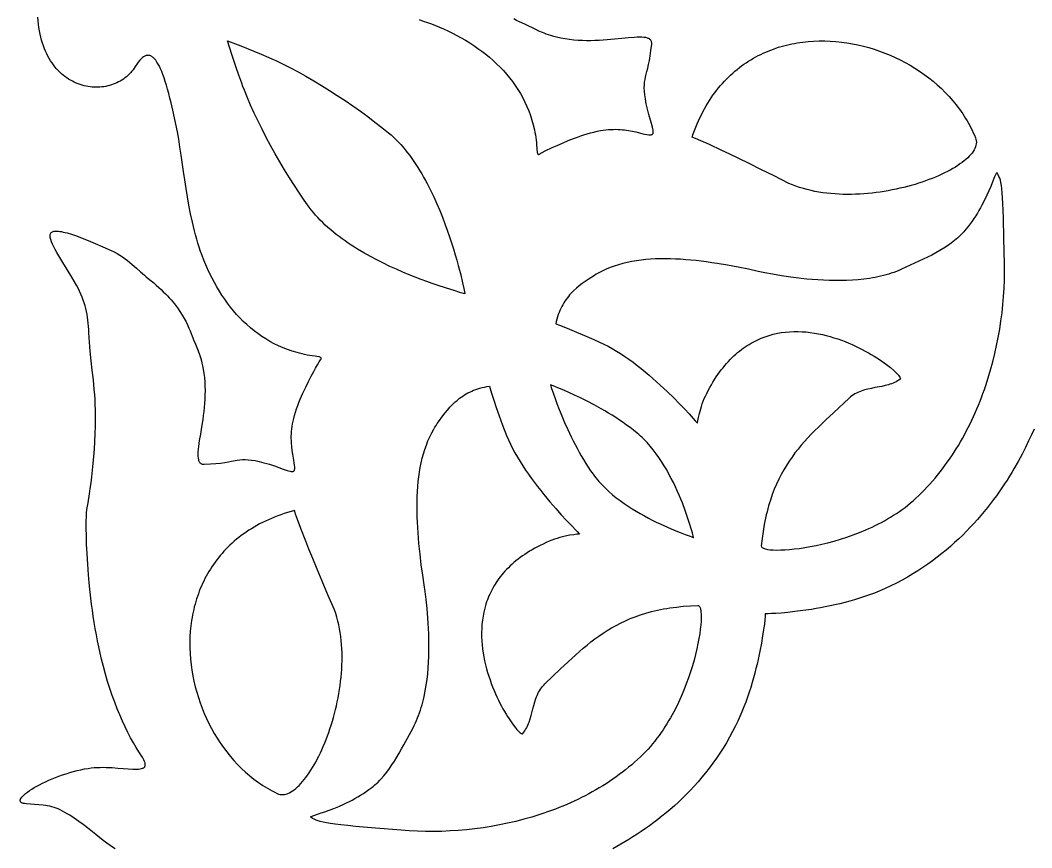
# Model space of a CAD drawing. Extents: x -592 to 638, y 287 to 852.
# Drawn here: x -540.4 to -467.4, y 730.1 to 789.8 of the extents above; entities that cross this region are included whole.
import ezdxf

# ---------------------------------------------------------------- set-up
doc = ezdxf.new("R2010")
doc.units = 0
doc.layers.add('COUCHE_1', color=18, linetype='CONTINUOUS')
doc.layers.add('LAYER_1', color=174, linetype='CONTINUOUS')

msp = doc.modelspace()

# ---------------------------------------------------------------- linework, layer by layer
at = {"layer": 'COUCHE_1'}
for points in [[(-508.258, 770.092), (-508.259, 770.091), (-508.617, 770.188), (-509.036, 770.31), (-509.589, 770.48), (-510.255, 770.699), (-510.625, 770.827), (-511.016, 770.967), (-511.425, 771.119), (-511.851, 771.283), (-512.291, 771.46), (-512.742, 771.649), (-513.202, 771.85), (-513.668, 772.063), (-514.138, 772.288), (-514.61, 772.526), (-515.08, 772.776), (-515.548, 773.038), (-516.009, 773.312), (-516.237, 773.454), (-516.463, 773.599), (-516.685, 773.747), (-516.905, 773.898), (-517.122, 774.052), (-517.334, 774.209), (-517.543, 774.369), (-517.748, 774.532), (-517.948, 774.699), (-518.143, 774.868), (-518.334, 775.04), (-518.518, 775.216), (-518.697, 775.394), (-518.87, 775.576), (-519.037, 775.76), (-519.197, 775.948), (-519.35, 776.139), (-519.496, 776.333), (-519.851, 776.833), (-520.209, 777.355), (-520.565, 777.895), (-520.92, 778.452), (-521.27, 779.021), (-521.615, 779.599), (-521.952, 780.185), (-522.28, 780.775), (-522.597, 781.366), (-522.902, 781.955), (-523.192, 782.539), (-523.466, 783.115), (-523.723, 783.681), (-523.96, 784.233), (-524.175, 784.769), (-524.275, 785.029), (-524.368, 785.285), (-524.57, 785.859), (-524.758, 786.404), (-525.075, 787.357), (-525.388, 788.339), (-525.39, 788.34), (-525.389, 788.34), (-525.389, 788.341), (-525.388, 788.34), (-524.428, 787.965), (-523.496, 787.588), (-522.964, 787.367), (-522.404, 787.129), (-522.155, 787.019), (-521.901, 786.904), (-521.38, 786.655), (-520.844, 786.383), (-520.296, 786.092), (-519.738, 785.782), (-519.173, 785.455), (-518.605, 785.114), (-518.035, 784.76), (-517.467, 784.395), (-516.904, 784.022), (-516.348, 783.641), (-515.802, 783.256), (-515.269, 782.867), (-514.752, 782.477), (-514.254, 782.087), (-513.777, 781.701), (-513.593, 781.543), (-513.412, 781.378), (-513.235, 781.207), (-513.061, 781.029), (-512.891, 780.845), (-512.724, 780.655), (-512.561, 780.459), (-512.401, 780.259), (-512.244, 780.053), (-512.091, 779.843), (-511.941, 779.628), (-511.794, 779.41), (-511.651, 779.187), (-511.511, 778.962), (-511.374, 778.733), (-511.241, 778.501), (-511.11, 778.267), (-510.983, 778.031), (-510.739, 777.553), (-510.507, 777.07), (-510.287, 776.584), (-510.08, 776.098), (-509.884, 775.615), (-509.701, 775.136), (-509.529, 774.665), (-509.369, 774.203), (-509.221, 773.753), (-509.084, 773.317), (-508.958, 772.899), (-508.843, 772.5), (-508.738, 772.123), (-508.562, 771.444), (-508.427, 770.882), (-508.332, 770.456), (-508.257, 770.092)], [(-491.868, 781.375), (-491.783, 781.623), (-491.694, 781.866), (-491.602, 782.104), (-491.506, 782.337), (-491.406, 782.565), (-491.303, 782.789), (-491.197, 783.007), (-491.087, 783.221), (-490.974, 783.43), (-490.858, 783.634), (-490.738, 783.834), (-490.616, 784.029), (-490.491, 784.219), (-490.362, 784.404), (-490.231, 784.585), (-490.097, 784.761), (-489.96, 784.933), (-489.821, 785.1), (-489.679, 785.262), (-489.534, 785.42), (-489.387, 785.574), (-489.237, 785.723), (-489.085, 785.868), (-488.93, 786.008), (-488.773, 786.144), (-488.614, 786.275), (-488.453, 786.402), (-488.289, 786.525), (-488.124, 786.644), (-487.956, 786.758), (-487.787, 786.868), (-487.616, 786.974), (-487.442, 787.076), (-487.268, 787.173), (-487.091, 787.267), (-486.913, 787.356), (-486.733, 787.441), (-486.551, 787.522), (-486.368, 787.599), (-486.184, 787.672), (-485.999, 787.742), (-485.812, 787.807), (-485.624, 787.868), (-485.434, 787.925), (-485.244, 787.979), (-485.052, 788.028), (-484.86, 788.074), (-484.666, 788.116), (-484.472, 788.154), (-484.277, 788.188), (-484.081, 788.219), (-483.885, 788.246), (-483.687, 788.269), (-483.49, 788.289), (-483.092, 788.317), (-482.694, 788.331), (-482.294, 788.331), (-481.893, 788.317), (-481.493, 788.289), (-481.092, 788.248), (-480.693, 788.193), (-480.294, 788.125), (-479.898, 788.044), (-479.503, 787.951), (-479.111, 787.845), (-478.723, 787.726), (-478.338, 787.596), (-477.957, 787.453), (-477.58, 787.299), (-477.209, 787.133), (-476.843, 786.956), (-476.483, 786.767), (-476.13, 786.568), (-475.783, 786.358), (-475.444, 786.138), (-475.113, 785.907), (-474.79, 785.666), (-474.476, 785.415), (-474.171, 785.154), (-473.877, 784.884), (-473.592, 784.604), (-473.318, 784.315), (-473.055, 784.017), (-472.804, 783.711), (-472.683, 783.554), (-472.565, 783.396), (-472.451, 783.235), (-472.339, 783.072), (-472.231, 782.908), (-472.126, 782.741), (-472.025, 782.572), (-471.927, 782.401), (-471.832, 782.229), (-471.741, 782.054), (-471.654, 781.878), (-471.57, 781.699), (-471.49, 781.519), (-471.414, 781.337), (-471.379, 781.233), (-471.359, 781.126), (-471.352, 781.019), (-471.358, 780.91), (-471.378, 780.8), (-471.411, 780.689), (-471.456, 780.577), (-471.513, 780.464), (-471.583, 780.351), (-471.664, 780.238), (-471.756, 780.124), (-471.86, 780.011), (-471.974, 779.897), (-472.099, 779.784), (-472.234, 779.671), (-472.378, 779.559), (-472.532, 779.448), (-472.696, 779.337), (-472.868, 779.228), (-473.049, 779.12), (-473.238, 779.013), (-473.435, 778.908), (-473.64, 778.805), (-473.852, 778.703), (-474.072, 778.604), (-474.298, 778.507), (-474.53, 778.412), (-474.769, 778.32), (-475.014, 778.23), (-475.264, 778.144), (-475.519, 778.06), (-475.779, 777.979), (-476.044, 777.902), (-476.314, 777.829), (-476.587, 777.759), (-476.864, 777.693), (-477.144, 777.63), (-477.428, 777.572), (-477.714, 777.519), (-478.003, 777.47), (-478.294, 777.425), (-478.587, 777.385), (-478.881, 777.35), (-479.177, 777.321), (-479.473, 777.296), (-479.771, 777.277), (-480.069, 777.264), (-480.366, 777.256), (-480.664, 777.254), (-480.961, 777.259), (-481.257, 777.269), (-481.552, 777.286), (-481.845, 777.31), (-482.137, 777.34), (-482.426, 777.377), (-482.713, 777.421), (-482.998, 777.473), (-483.279, 777.531), (-483.557, 777.598), (-483.832, 777.671), (-484.103, 777.753), (-484.369, 777.843), (-484.631, 777.941), (-484.888, 778.047), (-485.947, 778.583), (-486.897, 779.059), (-487.743, 779.478), (-488.49, 779.843), (-489.145, 780.159), (-489.713, 780.429), (-490.611, 780.845), (-491.23, 781.12), (-491.615, 781.28), (-491.813, 781.356)], [(-469.848, 778.799), (-469.862, 778.814), (-469.869, 778.815), (-469.878, 778.813), (-469.896, 778.797), (-469.918, 778.768), (-469.969, 778.668), (-470.034, 778.519), (-470.206, 778.091), (-470.317, 777.822), (-470.446, 777.521), (-470.593, 777.194), (-470.761, 776.845), (-470.951, 776.479), (-471.054, 776.291), (-471.164, 776.1), (-471.279, 775.908), (-471.4, 775.714), (-471.528, 775.519), (-471.662, 775.324), (-471.803, 775.13), (-471.95, 774.936), (-472.105, 774.744), (-472.267, 774.554), (-472.368, 774.442), (-472.473, 774.333), (-472.582, 774.226), (-472.694, 774.122), (-472.81, 774.021), (-472.93, 773.922), (-473.178, 773.73), (-473.438, 773.547), (-473.709, 773.371), (-473.99, 773.202), (-474.279, 773.039), (-474.575, 772.88), (-474.878, 772.726), (-475.186, 772.576), (-475.498, 772.429), (-476.764, 771.851), (-476.941, 771.773), (-477.12, 771.7), (-477.303, 771.631), (-477.489, 771.567), (-477.677, 771.507), (-477.868, 771.451), (-478.061, 771.399), (-478.257, 771.35), (-478.454, 771.306), (-478.654, 771.266), (-478.855, 771.229), (-479.058, 771.195), (-479.468, 771.138), (-479.882, 771.094), (-480.3, 771.063), (-480.719, 771.042), (-481.139, 771.032), (-481.558, 771.032), (-481.975, 771.04), (-482.389, 771.057), (-482.798, 771.081), (-483.201, 771.112), (-483.597, 771.148), (-483.984, 771.19), (-484.362, 771.235), (-484.729, 771.284), (-485.083, 771.336), (-485.423, 771.389), (-486.058, 771.498), (-486.622, 771.605), (-487.106, 771.703), (-487.79, 771.848), (-488.545, 772), (-489.304, 772.141), (-490.065, 772.269), (-490.444, 772.327), (-490.823, 772.381), (-491.201, 772.43), (-491.578, 772.474), (-491.953, 772.512), (-492.327, 772.545), (-492.698, 772.571), (-493.066, 772.591), (-493.432, 772.603), (-493.794, 772.609), (-494.153, 772.607), (-494.509, 772.596), (-494.86, 772.578), (-495.207, 772.55), (-495.549, 772.514), (-495.886, 772.468), (-496.218, 772.412), (-496.544, 772.346), (-496.864, 772.269), (-497.178, 772.182), (-497.485, 772.083), (-497.785, 771.973), (-498.078, 771.851), (-498.364, 771.716), (-498.504, 771.644), (-498.642, 771.568), (-498.778, 771.49), (-498.912, 771.408), (-499.359, 771.121), (-499.58, 770.971), (-499.798, 770.815), (-500.01, 770.651), (-500.218, 770.478), (-500.418, 770.294), (-500.515, 770.198), (-500.609, 770.099), (-500.702, 769.996), (-500.792, 769.889), (-500.879, 769.778), (-500.964, 769.664), (-501.045, 769.545), (-501.124, 769.422), (-501.199, 769.294), (-501.271, 769.162), (-501.339, 769.024), (-501.403, 768.882), (-501.464, 768.734), (-501.521, 768.58), (-501.573, 768.421), (-501.621, 768.255), (-501.665, 768.084), (-501.704, 767.906), (-501.443, 767.812), (-501.133, 767.695), (-500.719, 767.532), (-500.21, 767.325), (-499.619, 767.074), (-498.955, 766.781), (-498.231, 766.444), (-497.931, 766.295), (-497.631, 766.131), (-497.329, 765.954), (-497.027, 765.765), (-496.726, 765.565), (-496.426, 765.356), (-496.128, 765.139), (-495.833, 764.915), (-495.541, 764.686), (-495.254, 764.452), (-494.971, 764.215), (-494.695, 763.976), (-494.424, 763.737), (-494.161, 763.498), (-493.659, 763.027), (-493.195, 762.574), (-492.773, 762.149), (-492.4, 761.762), (-492.082, 761.423), (-491.634, 760.928), (-491.474, 760.745), (-491.442, 760.939), (-491.399, 761.159), (-491.334, 761.442), (-491.244, 761.772), (-491.19, 761.951), (-491.129, 762.135), (-491.06, 762.324), (-490.984, 762.516), (-490.9, 762.708), (-490.808, 762.899), (-490.698, 763.111), (-490.587, 763.317), (-490.473, 763.517), (-490.358, 763.711), (-490.241, 763.899), (-490.123, 764.081), (-490.002, 764.258), (-489.88, 764.428), (-489.757, 764.593), (-489.632, 764.752), (-489.506, 764.906), (-489.378, 765.055), (-489.249, 765.198), (-489.119, 765.335), (-488.987, 765.468), (-488.854, 765.595), (-488.72, 765.717), (-488.585, 765.835), (-488.449, 765.947), (-488.311, 766.054), (-488.173, 766.157), (-488.034, 766.255), (-487.894, 766.348), (-487.752, 766.436), (-487.611, 766.52), (-487.468, 766.6), (-487.324, 766.675), (-487.18, 766.746), (-487.035, 766.812), (-486.89, 766.874), (-486.744, 766.933), (-486.598, 766.987), (-486.451, 767.037), (-486.303, 767.083), (-486.156, 767.126), (-486.007, 767.164), (-485.71, 767.231), (-485.413, 767.283), (-485.114, 767.321), (-484.816, 767.346), (-484.517, 767.359), (-484.22, 767.359), (-483.923, 767.348), (-483.627, 767.327), (-483.334, 767.294), (-483.042, 767.252), (-482.752, 767.201), (-482.465, 767.141), (-482.182, 767.073), (-481.901, 766.998), (-481.625, 766.915), (-481.352, 766.826), (-481.084, 766.732), (-480.821, 766.631), (-480.563, 766.526), (-480.311, 766.417), (-480.064, 766.304), (-479.824, 766.188), (-479.59, 766.07), (-479.364, 765.949), (-479.144, 765.828), (-478.932, 765.705), (-478.729, 765.582), (-478.533, 765.459), (-478.347, 765.337), (-478.169, 765.216), (-478.001, 765.097), (-477.842, 764.981), (-477.556, 764.758), (-477.314, 764.551), (-477.209, 764.456), (-477.117, 764.366), (-477.037, 764.283), (-476.97, 764.206), (-476.915, 764.137), (-476.874, 764.076), (-476.847, 764.024), (-476.833, 763.981), (-476.832, 763.963), (-476.834, 763.947), (-476.84, 763.934), (-476.85, 763.924), (-476.945, 763.855), (-477.044, 763.792), (-477.146, 763.735), (-477.252, 763.683), (-477.36, 763.636), (-477.471, 763.594), (-477.585, 763.555), (-477.7, 763.52), (-477.938, 763.458), (-478.181, 763.405), (-478.677, 763.31), (-478.927, 763.261), (-479.176, 763.206), (-479.421, 763.142), (-479.541, 763.105), (-479.66, 763.064), (-479.778, 763.019), (-479.893, 762.97), (-480.006, 762.915), (-480.116, 762.855), (-480.224, 762.789), (-480.329, 762.717), (-480.43, 762.638), (-480.528, 762.551), (-481.672, 761.492), (-482.221, 760.98), (-482.753, 760.47), (-483.012, 760.213), (-483.265, 759.955), (-483.512, 759.693), (-483.754, 759.427), (-483.989, 759.156), (-484.218, 758.88), (-484.44, 758.596), (-484.654, 758.306), (-484.862, 758.006), (-485.061, 757.698), (-485.252, 757.379), (-485.435, 757.049), (-485.61, 756.707), (-485.775, 756.352), (-485.931, 755.983), (-486.078, 755.599), (-486.214, 755.2), (-486.279, 754.994), (-486.341, 754.784), (-486.4, 754.57), (-486.457, 754.351), (-486.511, 754.128), (-486.562, 753.9), (-486.611, 753.667), (-486.656, 753.429), (-486.739, 752.938), (-486.81, 752.426), (-486.869, 751.892), (-486.867, 751.859), (-486.856, 751.827), (-486.834, 751.798), (-486.802, 751.77), (-486.761, 751.744), (-486.711, 751.72), (-486.651, 751.698), (-486.583, 751.677), (-486.507, 751.66), (-486.422, 751.644), (-486.228, 751.619), (-486.004, 751.603), (-485.751, 751.596), (-485.472, 751.599), (-485.167, 751.612), (-484.84, 751.635), (-484.491, 751.67), (-484.123, 751.715), (-483.738, 751.772), (-483.337, 751.84), (-482.922, 751.921), (-482.495, 752.015), (-482.058, 752.121), (-481.613, 752.24), (-481.162, 752.373), (-480.705, 752.52), (-480.247, 752.681), (-479.787, 752.857), (-479.329, 753.047), (-479.1, 753.148), (-478.873, 753.253), (-478.647, 753.362), (-478.422, 753.475), (-478.199, 753.591), (-477.977, 753.712), (-477.758, 753.837), (-477.541, 753.966), (-477.327, 754.099), (-477.116, 754.237), (-476.907, 754.378), (-476.702, 754.524), (-476.5, 754.675), (-476.302, 754.83), (-476.108, 754.989), (-475.919, 755.152), (-475.708, 755.342), (-475.501, 755.536), (-475.297, 755.735), (-475.096, 755.937), (-474.899, 756.143), (-474.706, 756.353), (-474.516, 756.567), (-474.329, 756.784), (-474.146, 757.005), (-473.966, 757.23), (-473.789, 757.458), (-473.616, 757.689), (-473.447, 757.924), (-473.281, 758.162), (-473.118, 758.403), (-472.959, 758.647), (-472.803, 758.893), (-472.65, 759.143), (-472.501, 759.395), (-472.356, 759.65), (-472.214, 759.908), (-472.075, 760.168), (-471.94, 760.431), (-471.808, 760.696), (-471.679, 760.963), (-471.554, 761.232), (-471.432, 761.504), (-471.314, 761.777), (-471.199, 762.052), (-471.088, 762.329), (-470.98, 762.608), (-470.875, 762.889), (-470.774, 763.171), (-470.676, 763.454), (-470.491, 764.025), (-470.319, 764.601), (-470.161, 765.182), (-470.017, 765.766), (-469.886, 766.352), (-469.769, 766.941), (-469.665, 767.532), (-469.575, 768.123), (-469.499, 768.714), (-469.436, 769.305), (-469.387, 769.895), (-469.351, 770.483), (-469.329, 771.068), (-469.321, 771.65), (-469.326, 772.229), (-469.366, 774.1), (-469.402, 775.535), (-469.421, 776.109), (-469.44, 776.6), (-469.462, 777.016), (-469.486, 777.366), (-469.513, 777.657), (-469.544, 777.9), (-469.579, 778.101), (-469.62, 778.271), (-469.666, 778.417), (-469.72, 778.548), (-469.78, 778.672)], [(-519.374, 732.308), (-519.387, 732.322), (-519.388, 732.33), (-519.386, 732.338), (-519.369, 732.356), (-519.338, 732.375), (-519.236, 732.42), (-519.083, 732.475), (-518.645, 732.621), (-518.369, 732.714), (-518.06, 732.824), (-517.724, 732.95), (-517.365, 733.096), (-516.988, 733.262), (-516.794, 733.353), (-516.597, 733.45), (-516.398, 733.553), (-516.196, 733.662), (-515.994, 733.777), (-515.791, 733.899), (-515.588, 734.027), (-515.385, 734.162), (-515.184, 734.304), (-514.984, 734.453), (-514.866, 734.547), (-514.75, 734.645), (-514.637, 734.747), (-514.527, 734.853), (-514.418, 734.962), (-514.311, 735.075), (-514.105, 735.311), (-513.905, 735.559), (-513.713, 735.819), (-513.526, 736.088), (-513.345, 736.366), (-513.168, 736.652), (-512.996, 736.945), (-512.826, 737.242), (-512.659, 737.544), (-512.002, 738.771), (-511.914, 738.943), (-511.83, 739.117), (-511.749, 739.295), (-511.673, 739.477), (-511.602, 739.661), (-511.534, 739.848), (-511.469, 740.037), (-511.409, 740.229), (-511.352, 740.424), (-511.299, 740.62), (-511.25, 740.819), (-511.203, 741.019), (-511.121, 741.425), (-511.051, 741.836), (-510.993, 742.25), (-510.946, 742.667), (-510.909, 743.086), (-510.882, 743.504), (-510.865, 743.921), (-510.855, 744.335), (-510.854, 744.745), (-510.859, 745.149), (-510.87, 745.546), (-510.887, 745.936), (-510.908, 746.315), (-510.934, 746.684), (-510.963, 747.041), (-510.995, 747.384), (-511.064, 748.024), (-511.135, 748.594), (-511.202, 749.083), (-511.304, 749.775), (-511.407, 750.538), (-511.501, 751.305), (-511.58, 752.072), (-511.614, 752.454), (-511.644, 752.836), (-511.669, 753.216), (-511.689, 753.595), (-511.704, 753.972), (-511.712, 754.347), (-511.715, 754.719), (-511.712, 755.088), (-511.701, 755.453), (-511.684, 755.816), (-511.659, 756.174), (-511.626, 756.528), (-511.585, 756.877), (-511.536, 757.221), (-511.478, 757.56), (-511.411, 757.894), (-511.334, 758.221), (-511.248, 758.543), (-511.151, 758.857), (-511.044, 759.165), (-510.926, 759.465), (-510.797, 759.758), (-510.657, 760.043), (-510.504, 760.32), (-510.423, 760.455), (-510.339, 760.588), (-510.252, 760.719), (-510.162, 760.847), (-509.847, 761.275), (-509.684, 761.486), (-509.514, 761.693), (-509.337, 761.896), (-509.152, 762.091), (-508.956, 762.279), (-508.853, 762.37), (-508.748, 762.459), (-508.639, 762.544), (-508.527, 762.627), (-508.412, 762.707), (-508.292, 762.785), (-508.168, 762.858), (-508.04, 762.929), (-507.908, 762.996), (-507.771, 763.059), (-507.63, 763.119), (-507.483, 763.174), (-507.332, 763.225), (-507.175, 763.272), (-507.013, 763.314), (-506.845, 763.352), (-506.671, 763.385), (-506.491, 763.413), (-506.413, 763.146), (-506.316, 762.83), (-506.18, 762.405), (-506.006, 761.885), (-505.793, 761.279), (-505.541, 760.598), (-505.251, 759.854), (-505.121, 759.546), (-504.976, 759.235), (-504.819, 758.923), (-504.649, 758.61), (-504.469, 758.296), (-504.28, 757.984), (-504.082, 757.673), (-503.877, 757.364), (-503.666, 757.059), (-503.451, 756.757), (-503.232, 756.46), (-503.011, 756.169), (-502.789, 755.884), (-502.568, 755.606), (-502.13, 755.076), (-501.707, 754.583), (-501.31, 754.136), (-500.947, 753.739), (-500.628, 753.401), (-500.162, 752.922), (-499.99, 752.751), (-500.186, 752.731), (-500.408, 752.702), (-500.695, 752.655), (-501.03, 752.586), (-501.211, 752.543), (-501.399, 752.494), (-501.592, 752.438), (-501.788, 752.374), (-501.985, 752.302), (-502.182, 752.222), (-502.401, 752.126), (-502.613, 752.028), (-502.82, 751.927), (-503.021, 751.824), (-503.216, 751.72), (-503.405, 751.613), (-503.588, 751.504), (-503.766, 751.393), (-503.939, 751.28), (-504.106, 751.166), (-504.267, 751.049), (-504.423, 750.931), (-504.574, 750.812), (-504.72, 750.69), (-504.861, 750.567), (-504.996, 750.443), (-505.126, 750.316), (-505.252, 750.189), (-505.373, 750.06), (-505.488, 749.93), (-505.599, 749.798), (-505.706, 749.665), (-505.808, 749.531), (-505.905, 749.396), (-505.998, 749.26), (-506.086, 749.122), (-506.17, 748.984), (-506.25, 748.844), (-506.325, 748.704), (-506.397, 748.563), (-506.464, 748.421), (-506.527, 748.278), (-506.587, 748.135), (-506.642, 747.991), (-506.694, 747.846), (-506.742, 747.7), (-506.827, 747.408), (-506.897, 747.114), (-506.954, 746.819), (-506.998, 746.522), (-507.03, 746.226), (-507.049, 745.928), (-507.057, 745.632), (-507.054, 745.335), (-507.04, 745.04), (-507.017, 744.746), (-506.984, 744.454), (-506.943, 744.164), (-506.893, 743.877), (-506.835, 743.592), (-506.77, 743.311), (-506.699, 743.033), (-506.621, 742.76), (-506.537, 742.491), (-506.449, 742.227), (-506.356, 741.968), (-506.259, 741.715), (-506.158, 741.468), (-506.055, 741.227), (-505.949, 740.993), (-505.841, 740.766), (-505.732, 740.547), (-505.622, 740.336), (-505.512, 740.133), (-505.401, 739.939), (-505.292, 739.754), (-505.184, 739.579), (-505.078, 739.414), (-504.874, 739.114), (-504.683, 738.859), (-504.594, 738.749), (-504.51, 738.651), (-504.432, 738.566), (-504.36, 738.494), (-504.295, 738.435), (-504.236, 738.39), (-504.186, 738.359), (-504.143, 738.343), (-504.126, 738.341), (-504.11, 738.342), (-504.097, 738.347), (-504.086, 738.356), (-504.011, 738.447), (-503.942, 738.542), (-503.879, 738.64), (-503.82, 738.742), (-503.767, 738.847), (-503.717, 738.956), (-503.671, 739.066), (-503.629, 739.18), (-503.553, 739.413), (-503.484, 739.652), (-503.358, 740.142), (-503.294, 740.388), (-503.223, 740.632), (-503.143, 740.873), (-503.099, 740.991), (-503.051, 741.107), (-502.999, 741.221), (-502.942, 741.333), (-502.88, 741.442), (-502.814, 741.549), (-502.741, 741.652), (-502.662, 741.752), (-502.576, 741.849), (-502.484, 741.941), (-501.355, 743.015), (-500.809, 743.531), (-500.266, 744.03), (-499.994, 744.272), (-499.72, 744.508), (-499.443, 744.739), (-499.162, 744.963), (-498.877, 745.18), (-498.587, 745.391), (-498.29, 745.595), (-497.986, 745.791), (-497.675, 745.979), (-497.354, 746.158), (-497.024, 746.329), (-496.683, 746.491), (-496.33, 746.643), (-495.966, 746.786), (-495.588, 746.918), (-495.196, 747.04), (-494.788, 747.151), (-494.579, 747.203), (-494.366, 747.251), (-494.148, 747.297), (-493.926, 747.34), (-493.699, 747.38), (-493.469, 747.416), (-493.233, 747.45), (-492.993, 747.48), (-492.498, 747.532), (-491.982, 747.571), (-491.446, 747.596), (-491.413, 747.592), (-491.382, 747.578), (-491.353, 747.554), (-491.328, 747.521), (-491.304, 747.479), (-491.283, 747.427), (-491.265, 747.366), (-491.249, 747.297), (-491.236, 747.22), (-491.226, 747.134), (-491.213, 746.939), (-491.211, 746.714), (-491.221, 746.462), (-491.241, 746.183), (-491.273, 745.88), (-491.318, 745.555), (-491.374, 745.209), (-491.442, 744.844), (-491.523, 744.463), (-491.617, 744.067), (-491.724, 743.658), (-491.844, 743.238), (-491.978, 742.809), (-492.125, 742.372), (-492.286, 741.93), (-492.461, 741.484), (-492.651, 741.037), (-492.855, 740.589), (-493.074, 740.144), (-493.19, 739.922), (-493.309, 739.702), (-493.432, 739.483), (-493.558, 739.266), (-493.689, 739.05), (-493.824, 738.837), (-493.962, 738.626), (-494.104, 738.418), (-494.251, 738.213), (-494.401, 738.01), (-494.556, 737.811), (-494.715, 737.616), (-494.877, 737.424), (-495.044, 737.236), (-495.215, 737.052), (-495.391, 736.873), (-495.593, 736.675), (-495.8, 736.48), (-496.011, 736.29), (-496.225, 736.102), (-496.444, 735.919), (-496.666, 735.739), (-496.891, 735.563), (-497.12, 735.39), (-497.352, 735.221), (-497.587, 735.056), (-497.826, 734.894), (-498.068, 734.736), (-498.313, 734.582), (-498.561, 734.431), (-498.811, 734.284), (-499.065, 734.14), (-499.321, 734), (-499.58, 733.864), (-499.841, 733.731), (-500.105, 733.602), (-500.371, 733.476), (-500.639, 733.354), (-500.91, 733.235), (-501.183, 733.121), (-501.457, 733.009), (-501.734, 732.901), (-502.013, 732.797), (-502.293, 732.696), (-502.575, 732.599), (-502.859, 732.505), (-503.144, 732.415), (-503.43, 732.328), (-503.718, 732.245), (-504.007, 732.165), (-504.589, 732.017), (-505.175, 731.882), (-505.764, 731.76), (-506.356, 731.653), (-506.949, 731.56), (-507.545, 731.48), (-508.14, 731.414), (-508.736, 731.361), (-509.331, 731.322), (-509.925, 731.297), (-510.517, 731.285), (-511.106, 731.287), (-511.691, 731.302), (-512.273, 731.33), (-512.849, 731.372), (-514.715, 731.53), (-516.144, 731.657), (-516.716, 731.712), (-517.205, 731.762), (-517.619, 731.81), (-517.966, 731.856), (-518.255, 731.901), (-518.495, 731.947), (-518.694, 731.995), (-518.861, 732.047), (-519.004, 732.102), (-519.131, 732.164), (-519.251, 732.232)], [(-502.083, 763.514), (-502.083, 763.513), (-502.084, 763.514), (-502.083, 763.512), (-502.025, 763.326), (-501.869, 762.857), (-501.755, 762.534), (-501.618, 762.16), (-501.457, 761.741), (-501.273, 761.285), (-501.067, 760.797), (-500.838, 760.285), (-500.587, 759.754), (-500.453, 759.484), (-500.314, 759.212), (-500.169, 758.939), (-500.019, 758.665), (-499.864, 758.391), (-499.703, 758.119), (-499.537, 757.849), (-499.366, 757.581), (-499.19, 757.317), (-499.008, 757.058), (-498.91, 756.925), (-498.809, 756.794), (-498.703, 756.665), (-498.594, 756.538), (-498.481, 756.413), (-498.365, 756.289), (-498.123, 756.048), (-497.87, 755.814), (-497.608, 755.588), (-497.336, 755.369), (-497.058, 755.158), (-496.774, 754.955), (-496.485, 754.76), (-496.193, 754.572), (-495.899, 754.392), (-495.605, 754.22), (-495.312, 754.056), (-495.022, 753.9), (-494.735, 753.752), (-494.453, 753.612), (-494.177, 753.48), (-493.65, 753.241), (-493.166, 753.034), (-492.734, 752.861), (-492.366, 752.722), (-492.073, 752.616), (-491.753, 752.508), (-491.752, 752.507), (-491.752, 752.508), (-491.751, 752.508), (-491.752, 752.509), (-491.84, 752.835), (-491.926, 753.134), (-492.043, 753.511), (-492.188, 753.952), (-492.364, 754.449), (-492.569, 754.99), (-492.683, 755.273), (-492.805, 755.563), (-492.935, 755.859), (-493.072, 756.159), (-493.218, 756.462), (-493.371, 756.766), (-493.532, 757.07), (-493.7, 757.374), (-493.877, 757.674), (-494.062, 757.971), (-494.255, 758.262), (-494.456, 758.546), (-494.665, 758.823), (-494.882, 759.09), (-495.108, 759.346), (-495.224, 759.47), (-495.342, 759.591), (-495.462, 759.708), (-495.584, 759.821), (-495.708, 759.931), (-495.834, 760.037), (-496.082, 760.235), (-496.334, 760.427), (-496.59, 760.615), (-496.85, 760.798), (-497.111, 760.975), (-497.374, 761.147), (-497.638, 761.314), (-497.902, 761.476), (-498.165, 761.632), (-498.426, 761.783), (-498.939, 762.067), (-499.436, 762.328), (-499.91, 762.564), (-500.354, 762.777), (-500.761, 762.963), (-501.126, 763.124), (-501.442, 763.258), (-501.9, 763.443), (-502.082, 763.513)], [(-520.554, 754.447), (-520.807, 754.377), (-521.055, 754.304), (-521.298, 754.227), (-521.537, 754.145), (-521.771, 754.061), (-522.001, 753.972), (-522.225, 753.879), (-522.446, 753.783), (-522.661, 753.684), (-522.873, 753.581), (-523.079, 753.474), (-523.281, 753.365), (-523.479, 753.252), (-523.672, 753.135), (-523.861, 753.016), (-524.045, 752.893), (-524.225, 752.767), (-524.401, 752.639), (-524.572, 752.507), (-524.739, 752.373), (-524.901, 752.235), (-525.06, 752.095), (-525.213, 751.952), (-525.363, 751.807), (-525.509, 751.659), (-525.65, 751.508), (-525.787, 751.355), (-525.92, 751.2), (-526.049, 751.042), (-526.173, 750.883), (-526.294, 750.72), (-526.41, 750.556), (-526.523, 750.39), (-526.631, 750.221), (-526.736, 750.051), (-526.836, 749.879), (-526.932, 749.705), (-527.025, 749.529), (-527.113, 749.351), (-527.198, 749.172), (-527.279, 748.991), (-527.355, 748.808), (-527.428, 748.624), (-527.498, 748.439), (-527.563, 748.252), (-527.625, 748.064), (-527.682, 747.875), (-527.736, 747.685), (-527.787, 747.493), (-527.833, 747.301), (-527.876, 747.107), (-527.916, 746.913), (-527.951, 746.717), (-527.983, 746.521), (-528.037, 746.127), (-528.076, 745.73), (-528.101, 745.331), (-528.112, 744.93), (-528.11, 744.528), (-528.094, 744.126), (-528.064, 743.724), (-528.022, 743.322), (-527.966, 742.921), (-527.897, 742.522), (-527.816, 742.124), (-527.723, 741.728), (-527.617, 741.336), (-527.498, 740.947), (-527.368, 740.561), (-527.226, 740.18), (-527.072, 739.804), (-526.907, 739.433), (-526.731, 739.068), (-526.543, 738.708), (-526.344, 738.356), (-526.135, 738.011), (-525.914, 737.674), (-525.684, 737.344), (-525.443, 737.024), (-525.192, 736.713), (-524.931, 736.411), (-524.66, 736.119), (-524.379, 735.838), (-524.089, 735.568), (-523.94, 735.438), (-523.79, 735.31), (-523.636, 735.185), (-523.481, 735.064), (-523.323, 734.946), (-523.164, 734.83), (-523.002, 734.718), (-522.837, 734.61), (-522.671, 734.505), (-522.503, 734.403), (-522.332, 734.304), (-522.159, 734.21), (-521.984, 734.119), (-521.808, 734.031), (-521.706, 733.99), (-521.601, 733.962), (-521.494, 733.949), (-521.385, 733.948), (-521.274, 733.961), (-521.161, 733.987), (-521.046, 734.025), (-520.93, 734.075), (-520.813, 734.137), (-520.695, 734.211), (-520.576, 734.296), (-520.456, 734.392), (-520.335, 734.499), (-520.214, 734.616), (-520.093, 734.744), (-519.972, 734.881), (-519.851, 735.028), (-519.731, 735.184), (-519.611, 735.349), (-519.492, 735.523), (-519.373, 735.705), (-519.256, 735.895), (-519.14, 736.093), (-519.025, 736.298), (-518.912, 736.511), (-518.801, 736.73), (-518.692, 736.956), (-518.585, 737.189), (-518.48, 737.427), (-518.377, 737.671), (-518.278, 737.921), (-518.181, 738.176), (-518.087, 738.435), (-517.997, 738.699), (-517.91, 738.967), (-517.826, 739.24), (-517.747, 739.516), (-517.671, 739.795), (-517.599, 740.077), (-517.532, 740.362), (-517.469, 740.65), (-517.411, 740.94), (-517.357, 741.231), (-517.309, 741.525), (-517.266, 741.819), (-517.228, 742.115), (-517.196, 742.411), (-517.17, 742.708), (-517.149, 743.004), (-517.135, 743.301), (-517.126, 743.597), (-517.125, 743.893), (-517.13, 744.187), (-517.141, 744.48), (-517.16, 744.771), (-517.186, 745.06), (-517.219, 745.348), (-517.26, 745.632), (-517.309, 745.914), (-517.365, 746.193), (-517.43, 746.468), (-517.503, 746.739), (-517.584, 747.007), (-517.674, 747.27), (-518.142, 748.361), (-518.556, 749.339), (-518.921, 750.21), (-519.239, 750.979), (-519.513, 751.652), (-519.746, 752.236), (-520.105, 753.158), (-520.339, 753.793), (-520.476, 754.188), (-520.539, 754.39)]]:
    msp.add_lwpolyline(points, close=True, dxfattribs=at)
at = {"layer": 'LAYER_1'}
for points in [[(-533.504, 730.043), (-533.616, 730.112), (-533.851, 730.269), (-534.098, 730.448), (-534.357, 730.645), (-534.906, 731.079), (-535.495, 731.544), (-535.804, 731.78), (-536.122, 732.013), (-536.448, 732.24), (-536.782, 732.458), (-536.952, 732.562), (-537.124, 732.662), (-537.297, 732.759), (-537.473, 732.851), (-537.613, 732.916), (-537.759, 732.974), (-537.909, 733.023), (-538.063, 733.066), (-538.22, 733.103), (-538.379, 733.134), (-538.539, 733.16), (-538.7, 733.181), (-539.02, 733.214), (-539.331, 733.237), (-539.907, 733.276), (-540.048, 733.294), (-540.108, 733.307), (-540.161, 733.323), (-540.207, 733.341), (-540.247, 733.361), (-540.28, 733.384), (-540.306, 733.408), (-540.326, 733.435), (-540.341, 733.464), (-540.349, 733.495), (-540.351, 733.527), (-540.347, 733.562), (-540.338, 733.598), (-540.323, 733.635), (-540.303, 733.675), (-540.247, 733.757), (-540.171, 733.845), (-540.076, 733.938), (-539.963, 734.035), (-539.832, 734.135), (-539.686, 734.238), (-539.525, 734.342), (-539.349, 734.449), (-539.16, 734.556), (-538.96, 734.664), (-538.748, 734.771), (-538.527, 734.877), (-538.296, 734.981), (-538.057, 735.083), (-537.812, 735.183), (-537.56, 735.278), (-537.304, 735.37), (-537.043, 735.457), (-536.78, 735.539), (-536.514, 735.614), (-536.248, 735.683), (-535.981, 735.744), (-535.716, 735.798), (-535.453, 735.843), (-535.237, 735.872), (-535.019, 735.893), (-534.8, 735.907), (-534.581, 735.915), (-534.363, 735.916), (-534.146, 735.913), (-533.72, 735.895), (-533.309, 735.867), (-532.919, 735.835), (-532.558, 735.807), (-532.231, 735.787), (-532.082, 735.783), (-531.944, 735.784), (-531.818, 735.79), (-531.705, 735.803), (-531.604, 735.822), (-531.518, 735.85), (-531.48, 735.867), (-531.447, 735.886), (-531.417, 735.908), (-531.391, 735.932), (-531.369, 735.959), (-531.351, 735.989), (-531.338, 736.021), (-531.329, 736.056), (-531.325, 736.095), (-531.325, 736.136), (-531.33, 736.18), (-531.34, 736.228), (-531.374, 736.334), (-531.428, 736.454), (-531.504, 736.59), (-531.602, 736.741), (-531.795, 737.035), (-531.991, 737.352), (-532.188, 737.691), (-532.385, 738.052), (-532.582, 738.433), (-532.777, 738.834), (-532.971, 739.254), (-533.162, 739.692), (-533.349, 740.147), (-533.531, 740.618), (-533.709, 741.103), (-533.88, 741.604), (-534.044, 742.117), (-534.201, 742.643), (-534.349, 743.18), (-534.487, 743.728), (-534.588, 744.161), (-534.683, 744.599), (-534.773, 745.04), (-534.857, 745.482), (-534.935, 745.926), (-535.008, 746.37), (-535.076, 746.813), (-535.139, 747.254), (-535.197, 747.692), (-535.251, 748.125), (-535.299, 748.554), (-535.344, 748.976), (-535.42, 749.797), (-535.48, 750.582), (-535.526, 751.321), (-535.559, 752.006), (-535.579, 752.629), (-535.588, 753.182), (-535.588, 753.657), (-535.579, 754.044), (-535.563, 754.337), (-535.552, 754.445), (-535.54, 754.526), (-535.456, 755.004), (-535.352, 755.649), (-535.297, 756.026), (-535.24, 756.437), (-535.185, 756.878), (-535.131, 757.345), (-535.08, 757.837), (-535.034, 758.35), (-534.993, 758.882), (-534.96, 759.429), (-534.935, 759.988), (-534.919, 760.557), (-534.915, 761.133), (-534.923, 761.712), (-534.935, 762.082), (-534.954, 762.448), (-534.978, 762.811), (-535.007, 763.169), (-535.074, 763.877), (-535.148, 764.572), (-535.224, 765.257), (-535.295, 765.934), (-535.354, 766.604), (-535.376, 766.936), (-535.393, 767.268), (-535.405, 767.503), (-535.42, 767.731), (-535.439, 767.954), (-535.463, 768.172), (-535.492, 768.386), (-535.526, 768.597), (-535.566, 768.805), (-535.613, 769.012), (-535.668, 769.218), (-535.73, 769.424), (-535.8, 769.631), (-535.88, 769.84), (-535.969, 770.051), (-536.068, 770.266), (-536.177, 770.484), (-536.298, 770.708), (-536.461, 770.995), (-536.627, 771.278), (-536.959, 771.826), (-537.279, 772.346), (-537.573, 772.83), (-537.705, 773.056), (-537.826, 773.27), (-537.933, 773.472), (-538.024, 773.661), (-538.098, 773.835), (-538.152, 773.993), (-538.172, 774.067), (-538.186, 774.136), (-538.194, 774.201), (-538.197, 774.261), (-538.193, 774.317), (-538.183, 774.369), (-538.166, 774.415), (-538.143, 774.457), (-538.112, 774.494), (-538.074, 774.526), (-538.029, 774.553), (-537.976, 774.574), (-537.915, 774.59), (-537.845, 774.6), (-537.768, 774.605), (-537.681, 774.604), (-537.586, 774.598), (-537.482, 774.585), (-537.368, 774.566), (-537.245, 774.541), (-537.112, 774.51), (-536.97, 774.473), (-536.653, 774.378), (-536.294, 774.256), (-535.89, 774.106), (-535.44, 773.927), (-534.942, 773.719), (-534.394, 773.48), (-533.794, 773.21), (-533.569, 773.1), (-533.355, 772.985), (-533.153, 772.864), (-532.96, 772.738), (-532.776, 772.609), (-532.6, 772.477), (-532.432, 772.343), (-532.27, 772.207), (-531.963, 771.937), (-531.673, 771.672), (-531.392, 771.421), (-531.253, 771.302), (-531.114, 771.189), (-530.91, 771.025), (-530.715, 770.864), (-530.529, 770.704), (-530.352, 770.546), (-530.184, 770.39), (-530.024, 770.236), (-529.872, 770.083), (-529.728, 769.933), (-529.591, 769.785), (-529.462, 769.639), (-529.34, 769.496), (-529.224, 769.354), (-529.013, 769.077), (-528.825, 768.809), (-528.659, 768.55), (-528.513, 768.301), (-528.385, 768.061), (-528.273, 767.832), (-528.175, 767.612), (-528.088, 767.402), (-527.94, 767.016), (-527.822, 766.709), (-527.712, 766.444), (-527.608, 766.201), (-527.51, 765.961), (-527.416, 765.705), (-527.37, 765.565), (-527.325, 765.414), (-527.281, 765.25), (-527.237, 765.071), (-527.193, 764.873), (-527.149, 764.654), (-527.097, 764.343), (-527.058, 764.032), (-527.032, 763.719), (-527.017, 763.407), (-527.012, 763.097), (-527.017, 762.788), (-527.03, 762.481), (-527.05, 762.178), (-527.076, 761.879), (-527.107, 761.585), (-527.143, 761.296), (-527.182, 761.013), (-527.266, 760.469), (-527.35, 759.958), (-527.426, 759.487), (-527.487, 759.061), (-527.51, 758.867), (-527.525, 758.686), (-527.532, 758.519), (-527.53, 758.367), (-527.519, 758.231), (-527.496, 758.112), (-527.48, 758.058), (-527.461, 758.009), (-527.439, 757.965), (-527.414, 757.925), (-527.385, 757.889), (-527.352, 757.859), (-527.315, 757.833), (-527.275, 757.812), (-527.231, 757.796), (-527.182, 757.785), (-527.13, 757.779), (-527.072, 757.779), (-526.623, 757.803), (-526.23, 757.834), (-525.889, 757.872), (-525.591, 757.913), (-525.328, 757.956), (-525.095, 757.998), (-524.686, 758.071), (-524.496, 758.098), (-524.306, 758.115), (-524.108, 758.12), (-523.896, 758.112), (-523.663, 758.087), (-523.401, 758.045), (-523.102, 757.981), (-522.76, 757.895), (-522.565, 757.84), (-522.374, 757.781), (-522.008, 757.658), (-521.364, 757.425), (-521.099, 757.335), (-520.984, 757.301), (-520.881, 757.277), (-520.792, 757.262), (-520.716, 757.26), (-520.684, 757.264), (-520.656, 757.271), (-520.632, 757.281), (-520.612, 757.296), (-520.585, 757.326), (-520.564, 757.363), (-520.55, 757.406), (-520.541, 757.456), (-520.537, 757.512), (-520.537, 757.574), (-520.549, 757.717), (-520.574, 757.883), (-520.608, 758.072), (-520.687, 758.517), (-520.725, 758.77), (-520.757, 759.044), (-520.779, 759.338), (-520.786, 759.492), (-520.788, 759.65), (-520.787, 759.813), (-520.78, 759.981), (-520.768, 760.152), (-520.751, 760.328), (-520.728, 760.508), (-520.698, 760.692), (-520.661, 760.881), (-520.616, 761.073), (-520.553, 761.308), (-520.483, 761.544), (-520.406, 761.778), (-520.323, 762.012), (-520.235, 762.243), (-520.142, 762.472), (-520.047, 762.698), (-519.948, 762.919), (-519.748, 763.348), (-519.547, 763.753), (-519.352, 764.13), (-519.171, 764.474), (-519.045, 764.709), (-518.909, 764.955), (-518.78, 765.172), (-518.723, 765.257), (-518.675, 765.32), (-518.642, 765.365), (-518.627, 765.404), (-518.626, 765.422), (-518.629, 765.438), (-518.645, 765.467), (-518.673, 765.492), (-518.712, 765.513), (-518.759, 765.53), (-518.814, 765.545), (-518.936, 765.566), (-519.063, 765.58), (-519.274, 765.601), (-519.462, 765.632), (-519.647, 765.666), (-519.831, 765.703), (-520.012, 765.744), (-520.191, 765.788), (-520.368, 765.835), (-520.716, 765.939), (-521.055, 766.056), (-521.386, 766.186), (-521.71, 766.328), (-522.024, 766.481), (-522.331, 766.646), (-522.63, 766.822), (-522.92, 767.009), (-523.203, 767.207), (-523.477, 767.414), (-523.744, 767.632), (-524.003, 767.859), (-524.254, 768.095), (-524.497, 768.339), (-524.732, 768.593), (-524.959, 768.854), (-525.179, 769.124), (-525.391, 769.401), (-525.596, 769.685), (-525.793, 769.976), (-525.982, 770.273), (-526.164, 770.577), (-526.338, 770.887), (-526.505, 771.202), (-526.664, 771.522), (-526.816, 771.847), (-526.961, 772.177), (-527.099, 772.511), (-527.229, 772.85), (-527.334, 773.141), (-527.434, 773.436), (-527.529, 773.733), (-527.618, 774.031), (-527.702, 774.332), (-527.782, 774.634), (-527.858, 774.937), (-527.929, 775.241), (-528.061, 775.853), (-528.18, 776.466), (-528.288, 777.08), (-528.387, 777.691), (-528.479, 778.3), (-528.567, 778.903), (-528.737, 780.086), (-528.824, 780.663), (-528.915, 781.228), (-529.011, 781.779), (-529.116, 782.314), (-529.29, 783.12), (-529.462, 783.859), (-529.547, 784.203), (-529.632, 784.529), (-529.716, 784.838), (-529.801, 785.129), (-529.886, 785.403), (-529.971, 785.658), (-530.055, 785.895), (-530.141, 786.115), (-530.226, 786.316), (-530.312, 786.498), (-530.399, 786.662), (-530.486, 786.807), (-530.575, 786.934), (-530.664, 787.041), (-530.753, 787.13), (-530.799, 787.167), (-530.844, 787.199), (-530.89, 787.226), (-530.936, 787.249), (-530.983, 787.266), (-531.03, 787.279), (-531.077, 787.287), (-531.124, 787.29), (-531.172, 787.288), (-531.22, 787.281), (-531.269, 787.269), (-531.318, 787.252), (-531.367, 787.23), (-531.417, 787.203), (-531.467, 787.171), (-531.518, 787.134), (-531.621, 787.045), (-531.725, 786.935), (-531.832, 786.805), (-531.94, 786.654), (-532.051, 786.482), (-532.128, 786.363), (-532.21, 786.249), (-532.297, 786.139), (-532.388, 786.033), (-532.484, 785.933), (-532.584, 785.837), (-532.687, 785.746), (-532.795, 785.66), (-532.906, 785.579), (-533.021, 785.503), (-533.139, 785.431), (-533.26, 785.365), (-533.383, 785.304), (-533.51, 785.248), (-533.639, 785.197), (-533.77, 785.152), (-533.904, 785.112), (-534.039, 785.077), (-534.176, 785.047), (-534.314, 785.023), (-534.454, 785.005), (-534.595, 784.992), (-534.737, 784.984), (-534.88, 784.982), (-535.024, 784.986), (-535.168, 784.995), (-535.312, 785.011), (-535.456, 785.032), (-535.6, 785.059), (-535.744, 785.091), (-535.887, 785.13), (-536.029, 785.175), (-536.171, 785.225), (-536.311, 785.282), (-536.45, 785.345), (-536.588, 785.414), (-536.724, 785.49), (-536.858, 785.571), (-536.991, 785.659), (-537.121, 785.753), (-537.248, 785.854), (-537.373, 785.961), (-537.495, 786.075), (-537.615, 786.195), (-537.731, 786.322), (-537.843, 786.455), (-537.953, 786.595), (-538.058, 786.742), (-538.16, 786.896), (-538.257, 787.056), (-538.35, 787.224), (-538.439, 787.398), (-538.523, 787.579), (-538.602, 787.768), (-538.677, 787.963), (-538.745, 788.165), (-538.809, 788.375), (-538.867, 788.592), (-538.919, 788.816), (-538.965, 789.047), (-539.005, 789.286), (-539.039, 789.532), (-539.066, 789.785), (-539.087, 790.046)], [(-511.559, 789.863), (-511.262, 789.765), (-510.968, 789.661), (-510.675, 789.553), (-510.385, 789.44), (-510.098, 789.322), (-509.813, 789.199), (-509.484, 789.047), (-509.159, 788.889), (-508.839, 788.724), (-508.524, 788.551), (-508.214, 788.372), (-507.91, 788.185), (-507.612, 787.992), (-507.321, 787.791), (-507.036, 787.584), (-506.758, 787.369), (-506.487, 787.147), (-506.224, 786.918), (-505.969, 786.681), (-505.722, 786.438), (-505.484, 786.187), (-505.255, 785.929), (-505.036, 785.664), (-504.826, 785.391), (-504.626, 785.111), (-504.436, 784.824), (-504.257, 784.53), (-504.088, 784.228), (-503.931, 783.919), (-503.786, 783.602), (-503.653, 783.278), (-503.532, 782.947), (-503.423, 782.608), (-503.328, 782.262), (-503.246, 781.908), (-503.21, 781.729), (-503.177, 781.547), (-503.148, 781.364), (-503.122, 781.178), (-503.1, 780.991), (-503.082, 780.802), (-503.074, 780.59), (-503.068, 780.462), (-503.054, 780.339), (-503.043, 780.284), (-503.029, 780.235), (-503.01, 780.195), (-502.987, 780.166), (-502.959, 780.148), (-502.943, 780.144), (-502.925, 780.144), (-502.885, 780.156), (-502.838, 780.186), (-502.772, 780.231), (-502.684, 780.282), (-502.459, 780.397), (-501.963, 780.628), (-501.608, 780.787), (-501.22, 780.957), (-500.803, 781.132), (-500.362, 781.305), (-500.135, 781.389), (-499.904, 781.471), (-499.669, 781.548), (-499.433, 781.622), (-499.195, 781.69), (-498.956, 781.752), (-498.716, 781.807), (-498.477, 781.855), (-498.282, 781.887), (-498.092, 781.913), (-497.907, 781.931), (-497.725, 781.943), (-497.549, 781.949), (-497.377, 781.95), (-497.209, 781.946), (-497.047, 781.937), (-496.889, 781.925), (-496.735, 781.909), (-496.444, 781.868), (-496.172, 781.819), (-495.921, 781.765), (-495.483, 781.658), (-495.296, 781.612), (-495.132, 781.577), (-494.991, 781.555), (-494.929, 781.551), (-494.872, 781.552), (-494.822, 781.558), (-494.778, 781.57), (-494.74, 781.588), (-494.708, 781.613), (-494.692, 781.632), (-494.68, 781.655), (-494.672, 781.683), (-494.666, 781.715), (-494.663, 781.79), (-494.672, 781.88), (-494.69, 781.984), (-494.716, 782.102), (-494.789, 782.372), (-494.981, 783.029), (-495.081, 783.402), (-495.128, 783.596), (-495.17, 783.795), (-495.235, 784.141), (-495.279, 784.443), (-495.305, 784.708), (-495.315, 784.942), (-495.31, 785.154), (-495.292, 785.351), (-495.263, 785.539), (-495.224, 785.727), (-495.125, 786.131), (-495.069, 786.361), (-495.01, 786.62), (-494.95, 786.915), (-494.891, 787.254), (-494.834, 787.643), (-494.782, 788.091), (-494.779, 788.148), (-494.781, 788.201), (-494.789, 788.25), (-494.802, 788.295), (-494.82, 788.337), (-494.844, 788.375), (-494.873, 788.409), (-494.906, 788.44), (-494.944, 788.469), (-494.988, 788.493), (-495.035, 788.515), (-495.088, 788.535), (-495.206, 788.565), (-495.341, 788.585), (-495.492, 788.596), (-495.659, 788.6), (-495.84, 788.596), (-496.035, 788.586), (-496.464, 788.552), (-496.94, 788.505), (-497.454, 788.454), (-498.003, 788.405), (-498.287, 788.384), (-498.578, 788.366), (-498.874, 788.353), (-499.174, 788.346), (-499.478, 788.345), (-499.784, 788.352), (-500.093, 788.366), (-500.403, 788.391), (-500.713, 788.426), (-501.023, 788.472), (-501.332, 788.53), (-501.639, 788.601), (-501.854, 788.659), (-502.049, 788.715), (-502.225, 788.77), (-502.386, 788.825), (-502.534, 788.879), (-502.671, 788.934), (-502.92, 789.044), (-503.153, 789.157), (-503.39, 789.276), (-503.648, 789.403), (-503.946, 789.54), (-504.323, 789.711), (-504.526, 789.811), (-504.739, 789.924)], [(-467.19, 760.323), (-467.372, 759.908), (-467.577, 759.464), (-467.804, 758.995), (-468.057, 758.503), (-468.333, 757.991), (-468.636, 757.461), (-468.797, 757.191), (-468.965, 756.918), (-469.139, 756.642), (-469.32, 756.363), (-469.509, 756.082), (-469.704, 755.8), (-469.906, 755.516), (-470.116, 755.231), (-470.332, 754.945), (-470.556, 754.659), (-470.788, 754.373), (-471.027, 754.087), (-471.274, 753.802), (-471.528, 753.519), (-471.79, 753.236), (-472.06, 752.956), (-472.338, 752.678), (-472.624, 752.402), (-472.918, 752.129), (-473.221, 751.86), (-473.531, 751.594), (-473.85, 751.332), (-474.178, 751.075), (-474.514, 750.822), (-474.859, 750.574), (-475.212, 750.332), (-475.575, 750.095), (-475.946, 749.865), (-476.326, 749.641), (-476.716, 749.424), (-477.114, 749.214), (-477.522, 749.012), (-477.939, 748.817), (-478.366, 748.631), (-478.713, 748.49), (-479.065, 748.357), (-479.419, 748.232), (-479.776, 748.115), (-480.134, 748.005), (-480.493, 747.902), (-480.85, 747.807), (-481.206, 747.718), (-481.558, 747.635), (-481.907, 747.559), (-482.251, 747.489), (-482.59, 747.425), (-482.921, 747.366), (-483.245, 747.313), (-483.864, 747.221), (-484.44, 747.148), (-484.964, 747.092), (-485.429, 747.05), (-485.825, 747.022), (-486.146, 747.005), (-486.384, 746.997), (-486.529, 746.996), (-486.565, 746.998), (-486.575, 747.001), (-486.575, 746.994), (-486.575, 746.993), (-486.575, 746.993), (-486.575, 746.993), (-486.576, 746.993), (-486.583, 746.993), (-486.581, 746.983), (-486.581, 746.947), (-486.591, 746.802), (-486.614, 746.566), (-486.651, 746.247), (-486.705, 745.853), (-486.775, 745.392), (-486.864, 744.872), (-486.974, 744.302), (-487.104, 743.69), (-487.178, 743.37), (-487.257, 743.043), (-487.343, 742.71), (-487.435, 742.371), (-487.533, 742.027), (-487.637, 741.68), (-487.748, 741.331), (-487.866, 740.98), (-487.992, 740.629), (-488.124, 740.279), (-488.264, 739.93), (-488.411, 739.584), (-488.566, 739.242), (-488.729, 738.904), (-488.941, 738.49), (-489.161, 738.086), (-489.389, 737.691), (-489.623, 737.307), (-489.865, 736.932), (-490.112, 736.567), (-490.365, 736.211), (-490.624, 735.864), (-490.889, 735.526), (-491.158, 735.198), (-491.431, 734.879), (-491.709, 734.568), (-491.99, 734.266), (-492.275, 733.973), (-492.563, 733.688), (-492.854, 733.412), (-493.147, 733.144), (-493.442, 732.884), (-493.739, 732.632), (-494.038, 732.388), (-494.337, 732.152), (-494.637, 731.924), (-494.937, 731.704), (-495.237, 731.491), (-495.536, 731.285), (-495.835, 731.087), (-496.133, 730.896), (-496.429, 730.712), (-496.723, 730.535), (-497.015, 730.365), (-497.305, 730.201), (-497.592, 730.045)]]:
    msp.add_lwpolyline(points, dxfattribs=at)

doc.saveas('drawing.dxf')
